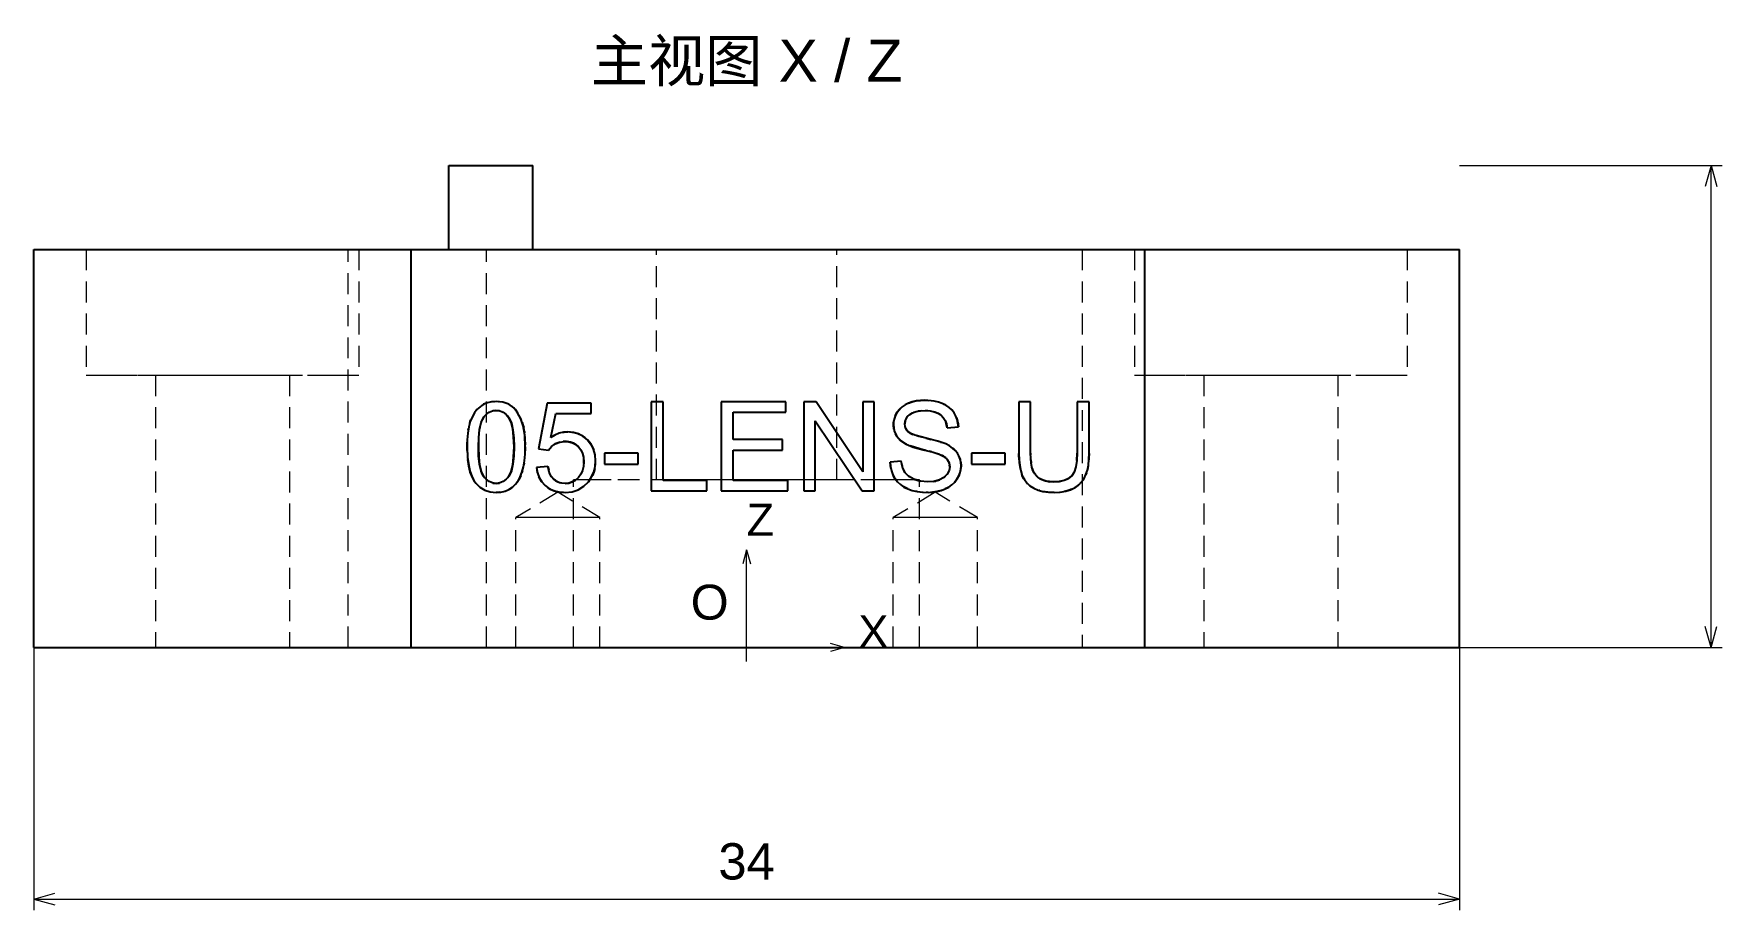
# Paper-space layout '01_三视图' of a CAD drawing. Header units: millimetres. Extents: x 8 to 450, y 8 to 289.
# Drawn here: x 110 to 230.8, y 153.9 to 216.7 of the extents above; entities that cross this region are included whole.
import ezdxf
from ezdxf.enums import TextEntityAlignment as Align

# ---------------------------------------------------------------- set-up
doc = ezdxf.new("R2010")
doc.units = ezdxf.units.MM
doc.linetypes.add('WP_HIDDEN', pattern=[2.3, 1.5, -0.8])
for name, color, linetype, lineweight in [('ANNOTATIONS', 7, 'CONTINUOUS', 18), ('HIDDEN', 7, 'WP_HIDDEN', 13), ('VISIBLE', 7, 'CONTINUOUS', 25)]:
    doc.layers.add(name, color=color, linetype=linetype, lineweight=lineweight)
doc.styles.add('CJK', font='Arial Unicode.ttf')

psp = doc.layouts.new('01_三视图')

# ---------------------------------------------------------------- linework, layer by layer
at = {"layer": 'ANNOTATIONS'}
for p, q in [((212, 207.25), (230.8, 207.25)), ((230, 207.25), (229.58, 205.75)), ((230, 172.75), (230, 207.25)), ((230, 207.25), (230.42, 205.75)), ((161, 179.75), (160.72, 178.75)), ((161, 172.75), (161, 179.75)), ((161, 179.75), (161.28, 178.75)), ((230, 172.75), (229.58, 174.25)), ((230, 172.75), (230.42, 174.25)), ((110, 172.75), (110, 153.95)), ((160, 172.75), (162, 172.75)), ((161, 171.75), (161, 173.75)), ((161, 172.75), (168, 172.75)), ((168, 172.75), (167, 173.03)), ((168, 172.75), (167, 172.47)), ((212, 172.75), (212, 153.95)), ((212, 172.75), (230.8, 172.75)), ((110, 154.75), (111.5, 155.17)), ((110, 154.75), (212, 154.75)), ((110, 154.75), (111.5, 154.33)), ((212, 154.75), (210.5, 155.17)), ((212, 154.75), (210.5, 154.33))]:
    psp.add_line(p, q, dxfattribs=at)
at = {"layer": 'HIDDEN'}
for points in [[(110, 201.25), (132.5, 201.25)], [(113.75, 201.25), (113.99, 201.25), (114.72, 201.25), (115.88, 201.25), (117.42, 201.25), (119.27, 201.25), (121.33, 201.25), (123.5, 201.25), (125.67, 201.25), (127.73, 201.25), (129.58, 201.25), (131.12, 201.25), (132.28, 201.25), (133.01, 201.25), (133.25, 201.25)], [(113.75, 201.25), (113.75, 192.25)], [(132.5, 201.25), (185, 201.25)], [(142.4, 201.25), (132.5, 201.25)], [(132.5, 172.75), (132.5, 201.25)], [(133.25, 201.25), (133.25, 192.25)], [(139.7, 201.25), (145.7, 201.25)], [(142.4, 172.75), (142.4, 201.25)], [(167.45, 201.25), (167.29, 201.25), (166.81, 201.25), (166.04, 201.25), (165.02, 201.25), (163.8, 201.25), (162.44, 201.25), (161, 201.25), (159.56, 201.25), (158.2, 201.25), (156.98, 201.25), (155.96, 201.25), (155.19, 201.25), (154.71, 201.25), (154.55, 201.25)], [(154.55, 184.75), (154.55, 201.25)], [(167.45, 184.75), (167.45, 201.25)], [(185, 201.25), (212, 201.25)], [(185, 201.25), (185, 172.75)], [(188.75, 201.25), (188.99, 201.25), (189.72, 201.25), (190.88, 201.25), (192.42, 201.25), (194.27, 201.25), (196.33, 201.25), (198.5, 201.25), (200.67, 201.25), (202.73, 201.25), (204.58, 201.25), (206.12, 201.25), (207.28, 201.25), (208.01, 201.25), (208.25, 201.25)], [(188.75, 201.25), (188.75, 192.25)], [(208.25, 201.25), (208.25, 192.25)], [(113.75, 192.25), (113.99, 192.25), (114.72, 192.25), (115.88, 192.25), (117.42, 192.25), (119.27, 192.25), (121.33, 192.25), (123.5, 192.25), (125.67, 192.25), (127.73, 192.25), (129.58, 192.25), (131.12, 192.25), (132.28, 192.25), (133.01, 192.25), (133.25, 192.25)], [(118.7, 192.25), (118.82, 192.25), (119.18, 192.25), (119.75, 192.25), (120.51, 192.25), (121.42, 192.25), (122.43, 192.25), (123.5, 192.25), (124.57, 192.25), (125.58, 192.25), (126.49, 192.25), (127.25, 192.25), (127.82, 192.25), (128.18, 192.25), (128.3, 192.25)], [(118.7, 192.25), (118.7, 172.75)], [(128.3, 192.25), (128.3, 172.75)], [(188.75, 192.25), (188.99, 192.25), (189.72, 192.25), (190.88, 192.25), (192.42, 192.25), (194.27, 192.25), (196.33, 192.25), (198.5, 192.25), (200.67, 192.25), (202.73, 192.25), (204.58, 192.25), (206.12, 192.25), (207.28, 192.25), (208.01, 192.25), (208.25, 192.25)], [(193.7, 192.25), (193.82, 192.25), (194.18, 192.25), (194.75, 192.25), (195.51, 192.25), (196.42, 192.25), (197.43, 192.25), (198.5, 192.25), (199.57, 192.25), (200.58, 192.25), (201.49, 192.25), (202.25, 192.25), (202.82, 192.25), (203.18, 192.25), (203.3, 192.25)], [(193.7, 192.25), (193.7, 172.75)], [(203.3, 192.25), (203.3, 172.75)], [(141.52, 189.53), (141.71, 189.78), (141.93, 189.99)], [(141.93, 189.99), (142.26, 190.2), (142.65, 190.33)], [(142.84, 189.69), (142.54, 189.58), (142.29, 189.36)], [(142.81, 190.35), (142.88, 190.36)], [(142.96, 190.36), (143.08, 190.37)], [(143.08, 190.37), (143.22, 190.36)], [(143.24, 190.36), (143.33, 190.35)], [(143.92, 189.3), (143.63, 189.55), (143.48, 189.64), (143.31, 189.69)], [(143.33, 190.35), (143.67, 190.29), (143.98, 190.16)], [(143.98, 190.16), (144.18, 190.04)], [(144.23, 190), (144.44, 189.8)], [(172.04, 189.9), (172.36, 190.13)], [(172.44, 190.17), (172.58, 190.23)], [(173.24, 189.66), (172.97, 189.59)], [(173.79, 189.71), (173.48, 189.69)], [(174.9, 189.4), (174.72, 189.52), (174.5, 189.61), (174.25, 189.67), (173.97, 189.7)], [(173.99, 190.44), (174.4, 190.4)], [(174.48, 190.38), (175, 190.22)], [(175, 190.22), (175.12, 190.17)], [(175.23, 190.11), (175.59, 189.85)], [(175.59, 189.85), (175.84, 189.55)], [(141.1, 188.41), (141.2, 188.81)], [(141.28, 189.05), (141.5, 189.51)], [(142.1, 189.07), (142, 188.81), (141.92, 188.51)], [(144.62, 189.56), (144.87, 189.09)], [(144.87, 189.09), (144.95, 188.85)], [(145.05, 188.49), (145.1, 188.21)], [(171.52, 188.88), (171.56, 189.11), (171.64, 189.33)], [(172.32, 188.75), (172.34, 188.56), (172.4, 188.4)], [(172.47, 189.22), (172.35, 188.98)], [(172.67, 189.42), (172.47, 189.22)], [(172.89, 189.56), (172.67, 189.42)], [(175.26, 188.85), (175.12, 189.16), (174.9, 189.4)], [(175.84, 189.55), (176.03, 189.18)], [(176.04, 189.15), (176.06, 189.09)], [(176.09, 188.96), (176.11, 188.91)], [(141.01, 187.45), (141.09, 188.33)], [(141.9, 188.38), (141.84, 187.95), (141.81, 187.47)], [(145.11, 188.12), (145.14, 187.86)], [(145.14, 187.74), (145.15, 187.71)], [(145.15, 187.71), (145.16, 187.45)], [(145.16, 187.27), (145.16, 187.11)], [(147.21, 187.26), (147.05, 187.13)], [(147.21, 187.92), (147.46, 188.04), (147.71, 188.13)], [(147.88, 187.49), (147.66, 187.46)], [(148.17, 187.49), (148.12, 187.49)], [(148.21, 188.19), (148.33, 188.19)], [(149.44, 187.77), (149.62, 187.61)], [(171.65, 188.04), (171.54, 188.37)], [(172.05, 187.54), (171.87, 187.71), (171.73, 187.9)], [(172.15, 187.46), (172.06, 187.53)], [(172.7, 187.18), (172.41, 187.3)], [(172.89, 188), (173.3, 187.86), (173.84, 187.73)], [(174.2, 187.64), (174.87, 187.46)], [(174.94, 187.44), (175.25, 187.32)], [(175.25, 187.32), (175.52, 187.18), (175.75, 187.02)], [(141.05, 186.22), (141, 186.85)], [(145.13, 186.35), (145.08, 185.94)], [(145.16, 186.82), (145.13, 186.35)], [(146.98, 187.06), (146.83, 186.88)], [(149.35, 186.3), (149.3, 186.53), (149.23, 186.75), (149.12, 186.94), (148.98, 187.11)], [(150.07, 186.89), (150.16, 186.52), (150.19, 186.12)], [(150.19, 186.12), (150.18, 185.84), (150.13, 185.56)], [(172.06, 186.08), (172.1, 185.85)], [(174.06, 186.8), (173.8, 186.87)], [(174.69, 186.62), (174.23, 186.76)], [(174.94, 186.52), (174.78, 186.59)], [(175.14, 186.41), (175.08, 186.45)], [(175.28, 186.3), (175.26, 186.32)], [(175.46, 186.05), (175.36, 186.22)], [(175.79, 186.99), (176.08, 186.67)], [(176.08, 186.67), (176.25, 186.32)], [(176.28, 186.22), (176.33, 186.02)], [(180.51, 185.96), (180.48, 186.37)], [(181.32, 186.54), (181.34, 186.18)], [(184.34, 185.13), (184.44, 185.32), (184.53, 185.55), (184.63, 186.14)], [(142.25, 184.92), (142.53, 184.66), (142.68, 184.58), (142.84, 184.52)], [(143.32, 184.52), (143.48, 184.58), (143.64, 184.66), (143.92, 184.92)], [(144.93, 185.29), (144.84, 185.04)], [(145.06, 185.8), (144.97, 185.41)], [(146.13, 184.96), (146.02, 185.28), (145.96, 185.63)], [(146.84, 185.45), (146.92, 185.2), (147.04, 184.99)], [(148.97, 184.92), (149.13, 185.13), (149.24, 185.37), (149.32, 185.64), (149.36, 185.93)], [(171.48, 185.1), (171.38, 185.34), (171.31, 185.6)], [(171.49, 185.07), (171.49, 185.08)], [(172.13, 185.73), (172.16, 185.61)], [(172.17, 185.6), (172.18, 185.58)], [(172.18, 185.57), (172.2, 185.52)], [(172.49, 185.1), (172.53, 185.06)], [(172.55, 185.04), (172.58, 185.02)], [(172.58, 185.02), (172.59, 185.01)], [(172.63, 184.98), (172.96, 184.8)], [(174.8, 184.75), (175.09, 184.9)], [(175.12, 184.92), (175.13, 184.93)], [(175.41, 185.25), (175.45, 185.32)], [(175.48, 185.4), (175.53, 185.69)], [(175.52, 185.81), (175.51, 185.89)], [(176.31, 185.41), (176.22, 185.13)], [(176.33, 185.56), (176.31, 185.45)], [(180.68, 185.18), (180.58, 185.54), (180.51, 185.96)], [(181.36, 185.98), (181.43, 185.57)], [(181.6, 185.19), (181.71, 185.06)], [(181.75, 185.02), (182.01, 184.83)], [(185.28, 185.13), (185.18, 184.9), (185.05, 184.7), (184.88, 184.51), (184.69, 184.34)], [(185.38, 185.46), (185.32, 185.25)], [(185.47, 186.01), (185.44, 185.75)], [(141.63, 184.51), (141.56, 184.61)], [(143.08, 183.85), (142.65, 183.89), (142.26, 184.02), (141.92, 184.22), (141.63, 184.51)], [(143.44, 183.88), (143.34, 183.86)], [(144.05, 184.09), (143.76, 183.96), (143.44, 183.88)], [(144.53, 184.52), (144.24, 184.23)], [(147.5, 183.86), (144.49, 182.05)], [(146.78, 184.19), (146.59, 184.34)], [(150.51, 182.05), (147.5, 183.86)], [(147.68, 184.54), (148.01, 184.49)], [(148.01, 183.85), (147.89, 183.85)], [(149.69, 184.62), (149.35, 184.29), (148.96, 184.04), (148.51, 183.9), (148.01, 183.85)], [(173.38, 184.75), (173.06, 184.75), (172.15, 184.75), (170.68, 184.75), (168.72, 184.75), (166.37, 184.75), (163.75, 184.75), (161, 184.75), (158.25, 184.75), (155.63, 184.75), (153.28, 184.75), (151.32, 184.75), (149.85, 184.75), (148.94, 184.75), (148.62, 184.75)], [(148.62, 172.75), (148.62, 184.75)], [(167.45, 184.75), (167.29, 184.75), (166.81, 184.75), (166.04, 184.75), (165.02, 184.75), (163.8, 184.75), (162.44, 184.75), (161, 184.75), (159.56, 184.75), (158.2, 184.75), (156.98, 184.75), (155.96, 184.75), (155.19, 184.75), (154.71, 184.75), (154.55, 184.75)], [(174.5, 183.86), (171.49, 182.05)], [(171.83, 184.59), (171.77, 184.65)], [(172.21, 184.27), (172.03, 184.4)], [(173.14, 183.92), (172.82, 184), (172.53, 184.1)], [(173.84, 183.85), (173.2, 183.91)], [(173.38, 172.75), (173.38, 184.75)], [(173.45, 184.65), (173.94, 184.61)], [(173.94, 184.61), (174.38, 184.64)], [(174.15, 183.85), (173.98, 183.85)], [(174.42, 184.65), (174.46, 184.66)], [(177.51, 182.05), (174.5, 183.86)], [(174.53, 184.67), (174.56, 184.68)], [(174.61, 183.91), (174.61, 183.91)], [(175.21, 184.1), (174.93, 183.99)], [(175.64, 184.36), (175.41, 184.2)], [(181.1, 184.48), (180.84, 184.82)], [(181.26, 184.34), (181.13, 184.45)], [(181.92, 184), (181.54, 184.16)], [(182.16, 183.93), (181.97, 183.98)], [(182.24, 184.72), (182.26, 184.71)], [(182.68, 184.62), (182.93, 184.61)], [(183.72, 183.91), (183.38, 183.87), (183, 183.85)], [(184.5, 184.2), (184.27, 184.09)], [(150.51, 182.05), (150.44, 182.05), (150.22, 182.05), (149.86, 182.05), (149.38, 182.05), (148.81, 182.05), (148.17, 182.05), (147.5, 182.05), (146.83, 182.05), (146.19, 182.05), (145.62, 182.05), (145.14, 182.05), (144.78, 182.05), (144.56, 182.05), (144.49, 182.05)], [(144.49, 172.75), (144.49, 182.05)], [(150.51, 172.75), (150.51, 182.05)], [(177.51, 182.05), (177.44, 182.05), (177.22, 182.05), (176.86, 182.05), (176.38, 182.05), (175.81, 182.05), (175.17, 182.05), (174.5, 182.05), (173.83, 182.05), (173.19, 182.05), (172.62, 182.05), (172.14, 182.05), (171.78, 182.05), (171.56, 182.05), (171.49, 182.05)], [(171.49, 172.75), (171.49, 182.05)], [(177.51, 172.75), (177.51, 182.05)], [(110, 172.75), (132.5, 172.75)], [(118.7, 172.75), (118.82, 172.75), (119.18, 172.75), (119.75, 172.75), (120.51, 172.75), (121.42, 172.75), (122.43, 172.75), (123.5, 172.75), (124.57, 172.75), (125.58, 172.75), (126.49, 172.75), (127.25, 172.75), (127.82, 172.75), (128.18, 172.75), (128.3, 172.75)], [(142.4, 172.75), (132.5, 172.75)], [(132.5, 172.75), (185, 172.75)], [(150.51, 172.75), (150.44, 172.75), (150.22, 172.75), (149.86, 172.75), (149.38, 172.75), (148.81, 172.75), (148.17, 172.75), (147.5, 172.75), (146.83, 172.75), (146.19, 172.75), (145.62, 172.75), (145.14, 172.75), (144.78, 172.75), (144.56, 172.75), (144.49, 172.75)], [(173.38, 172.75), (173.06, 172.75), (172.15, 172.75), (170.68, 172.75), (168.72, 172.75), (166.37, 172.75), (163.75, 172.75), (161, 172.75), (158.25, 172.75), (155.63, 172.75), (153.28, 172.75), (151.32, 172.75), (149.85, 172.75), (148.94, 172.75), (148.62, 172.75)], [(177.51, 172.75), (177.44, 172.75), (177.22, 172.75), (176.86, 172.75), (176.38, 172.75), (175.81, 172.75), (175.17, 172.75), (174.5, 172.75), (173.83, 172.75), (173.19, 172.75), (172.62, 172.75), (172.14, 172.75), (171.78, 172.75), (171.56, 172.75), (171.49, 172.75)], [(185, 172.75), (212, 172.75)], [(193.7, 172.75), (193.82, 172.75), (194.18, 172.75), (194.75, 172.75), (195.51, 172.75), (196.42, 172.75), (197.43, 172.75), (198.5, 172.75), (199.57, 172.75), (200.58, 172.75), (201.49, 172.75), (202.25, 172.75), (202.82, 172.75), (203.18, 172.75), (203.3, 172.75)]]:
    psp.add_lwpolyline(points, dxfattribs=at)
at = {"layer": 'VISIBLE'}
for points in [[(139.7, 201.25), (139.7, 207.25)], [(139.7, 207.25), (145.7, 207.25)], [(145.7, 201.25), (145.7, 207.25)], [(110, 201.25), (137, 201.25)], [(110, 172.75), (110, 201.25)], [(137, 201.25), (189.5, 201.25)], [(137, 172.75), (137, 201.25)], [(189.5, 201.25), (212, 201.25)], [(189.5, 172.75), (189.5, 201.25)], [(212, 172.75), (212, 201.25)], [(141.93, 189.99), (141.71, 189.78), (141.52, 189.54), (141.36, 189.25), (141.23, 188.93)], [(143.08, 190.37), (142.75, 190.34), (142.45, 190.27), (142.17, 190.16), (141.93, 189.99)], [(142.21, 189.26), (142.39, 189.46), (142.59, 189.6), (142.82, 189.69), (143.07, 189.72)], [(142.65, 190.33), (142.81, 190.35)], [(143.07, 189.72), (142.84, 189.69)], [(142.88, 190.36), (142.96, 190.36)], [(143.31, 189.69), (143.07, 189.72)], [(143.07, 189.72), (143.34, 189.69), (143.58, 189.59), (143.8, 189.43), (143.99, 189.2)], [(143.98, 190.16), (143.56, 190.32), (143.08, 190.37)], [(143.22, 190.36), (143.24, 190.36)], [(143.33, 190.35), (143.33, 190.35)], [(144.62, 189.56), (144.34, 189.91), (143.98, 190.16)], [(144.18, 190.04), (144.23, 190)], [(144.44, 189.8), (144.62, 189.56)], [(146.72, 190.25), (146.1, 186.98)], [(149.89, 190.25), (146.72, 190.25)], [(149.89, 189.51), (149.89, 190.25)], [(155.02, 190.34), (154.17, 190.34)], [(154.17, 190.34), (154.17, 183.96)], [(155.02, 184.71), (155.02, 190.34)], [(163.8, 190.34), (159.18, 190.34)], [(159.18, 190.34), (159.18, 183.96)], [(163.8, 189.59), (163.8, 190.34)], [(165.97, 190.34), (165.1, 190.34)], [(165.1, 190.34), (165.1, 183.96)], [(169.32, 185.33), (165.97, 190.34)], [(170.13, 190.34), (169.32, 190.34)], [(169.32, 190.34), (169.32, 185.33)], [(170.13, 183.96), (170.13, 190.34)], [(172.58, 190.23), (172.34, 190.11), (172.12, 189.97), (171.93, 189.79), (171.78, 189.59)], [(171.78, 189.59), (172.04, 189.9)], [(172.36, 190.13), (172.44, 190.17)], [(173.75, 190.45), (173.14, 190.4), (172.85, 190.33), (172.58, 190.23)], [(172.58, 190.23), (172.85, 190.33), (173.14, 190.4), (173.75, 190.45)], [(172.67, 189.42), (172.88, 189.55), (173.14, 189.64), (173.44, 189.69), (173.79, 189.71)], [(173.48, 189.69), (173.24, 189.66)], [(175, 190.22), (174.72, 190.32), (174.42, 190.39), (173.75, 190.45)], [(173.75, 190.45), (173.99, 190.44)], [(173.79, 189.71), (174.13, 189.69), (174.43, 189.63), (174.68, 189.53), (174.9, 189.4)], [(173.97, 189.7), (173.79, 189.71)], [(174.4, 190.4), (174.48, 190.38)], [(175.84, 189.55), (175.68, 189.76), (175.48, 189.94), (175.26, 190.09), (175, 190.22)], [(175.12, 190.17), (175.23, 190.11)], [(175.59, 189.85), (175.59, 189.85)], [(181.32, 190.34), (180.48, 190.34)], [(180.48, 190.34), (180.48, 186.65)], [(181.32, 186.66), (181.32, 190.34)], [(185.5, 190.34), (184.65, 190.34)], [(184.65, 190.34), (184.65, 186.66)], [(185.5, 186.65), (185.5, 190.34)], [(141.23, 188.93), (141.13, 188.54), (141.06, 188.1), (141.01, 187.62), (141, 187.11)], [(141.2, 188.81), (141.23, 188.93)], [(141.23, 188.93), (141.28, 189.05)], [(141.5, 189.51), (141.52, 189.53)], [(141.81, 187.11), (141.83, 187.76), (141.89, 188.35), (142.02, 188.86), (142.11, 189.08), (142.21, 189.26)], [(141.92, 188.51), (141.9, 188.38)], [(142.21, 189.26), (142.1, 189.07)], [(142.29, 189.36), (142.21, 189.26)], [(143.99, 189.2), (143.92, 189.3)], [(144.36, 187.11), (144.33, 187.83), (144.27, 188.42), (144.15, 188.88), (143.99, 189.2)], [(143.99, 189.2), (144.09, 189.03), (144.17, 188.83), (144.28, 188.34), (144.34, 187.75), (144.36, 187.11)], [(145.02, 188.61), (144.85, 189.13), (144.62, 189.56)], [(144.87, 189.09), (144.87, 189.09)], [(144.95, 188.85), (145.02, 188.61)], [(145.16, 187.11), (145.13, 187.94), (145.02, 188.61)], [(145.02, 188.61), (145.05, 188.49)], [(147, 187.79), (147.34, 189.51)], [(147.34, 189.51), (149.89, 189.51)], [(160.03, 187.63), (160.03, 189.59)], [(160.03, 189.59), (163.8, 189.59)], [(165.91, 183.96), (165.91, 188.97)], [(165.91, 188.97), (169.26, 183.96)], [(171.78, 189.59), (171.66, 189.38), (171.58, 189.16), (171.52, 188.93), (171.51, 188.69)], [(171.51, 188.69), (171.52, 188.88)], [(171.51, 188.69), (171.56, 188.27), (171.73, 187.9)], [(171.54, 188.37), (171.51, 188.69)], [(171.64, 189.33), (171.78, 189.59)], [(172.32, 188.75), (172.34, 188.94), (172.41, 189.12), (172.52, 189.28), (172.67, 189.42)], [(172.35, 188.98), (172.32, 188.75)], [(172.57, 188.18), (172.46, 188.3), (172.38, 188.43), (172.34, 188.58), (172.32, 188.75)], [(172.47, 189.22), (172.47, 189.22)], [(172.97, 189.59), (172.89, 189.56)], [(174.9, 189.4), (175.07, 189.22), (175.2, 189.01), (175.29, 188.76), (175.34, 188.48)], [(175.34, 188.48), (175.26, 188.85)], [(175.34, 188.48), (176.15, 188.54)], [(176.15, 188.54), (176.12, 188.82), (176.06, 189.07), (175.97, 189.32), (175.84, 189.55)], [(176.03, 189.18), (176.04, 189.15)], [(176.06, 189.09), (176.09, 188.96)], [(176.11, 188.91), (176.15, 188.54)], [(141, 187.11), (141.01, 187.45)], [(141.09, 188.33), (141.1, 188.41)], [(141.81, 187.47), (141.81, 187.11)], [(145.1, 188.21), (145.11, 188.12)], [(145.14, 187.86), (145.14, 187.74)], [(145.15, 187.71), (145.15, 187.71)], [(145.16, 187.45), (145.16, 187.27)], [(146.83, 186.88), (147.04, 187.13), (147.31, 187.33)], [(148.21, 188.19), (147.89, 188.17), (147.59, 188.09), (147.29, 187.96), (147, 187.79)], [(147, 187.79), (147.21, 187.92)], [(147.31, 187.33), (147.21, 187.26)], [(147.31, 187.33), (147.64, 187.46), (148, 187.5)], [(147.66, 187.46), (147.31, 187.33)], [(147.71, 188.13), (147.95, 188.17), (148.21, 188.19)], [(148, 187.5), (147.88, 187.49)], [(148, 187.5), (148.29, 187.47), (148.55, 187.4), (148.78, 187.28), (148.98, 187.11)], [(148.12, 187.49), (148, 187.5)], [(148.98, 187.11), (148.81, 187.26), (148.62, 187.37), (148.4, 187.45), (148.17, 187.49)], [(149.62, 187.61), (149.31, 187.86), (148.98, 188.05), (148.61, 188.15), (148.21, 188.19)], [(148.33, 188.19), (148.63, 188.15), (148.92, 188.07), (149.19, 187.94), (149.44, 187.77)], [(150.19, 186.12), (150.16, 186.55), (150.05, 186.94), (149.87, 187.3), (149.62, 187.61)], [(149.62, 187.61), (149.89, 187.27), (150.07, 186.89)], [(163.56, 187.63), (160.03, 187.63)], [(163.56, 186.88), (163.56, 187.63)], [(171.73, 187.9), (171.65, 188.04)], [(171.73, 187.9), (171.86, 187.73), (172.01, 187.57), (172.41, 187.3)], [(172.06, 187.53), (172.05, 187.54)], [(172.41, 187.3), (172.15, 187.46)], [(172.4, 188.4), (172.57, 188.18)], [(172.41, 187.3), (172.92, 187.1), (173.64, 186.9)], [(173.84, 187.73), (173.04, 187.95), (172.75, 188.06), (172.57, 188.18)], [(172.57, 188.18), (172.7, 188.09), (172.89, 188)], [(175.25, 187.32), (174.68, 187.52), (173.84, 187.73)], [(173.84, 187.73), (174.2, 187.64)], [(174.87, 187.46), (174.94, 187.44)], [(176.08, 186.67), (175.93, 186.86), (175.74, 187.03), (175.51, 187.18), (175.25, 187.32)], [(141, 187.11), (141.03, 186.35), (141.14, 185.65), (141.22, 185.32), (141.33, 185.02), (141.47, 184.75), (141.63, 184.51)], [(141, 186.85), (141, 187.11)], [(141.56, 184.61), (141.38, 184.93), (141.23, 185.3), (141.12, 185.73), (141.05, 186.22)], [(141.81, 187.11), (141.83, 186.39), (141.9, 185.8), (142.01, 185.34), (142.17, 185.01)], [(142.17, 185.01), (142.08, 185.18), (142, 185.38), (141.89, 185.88), (141.82, 186.46), (141.81, 187.11)], [(143.99, 185.02), (144.15, 185.34), (144.27, 185.8), (144.33, 186.39), (144.36, 187.11)], [(144.36, 187.11), (144.34, 186.46), (144.28, 185.88), (144.17, 185.39), (144.09, 185.18), (143.99, 185.02)], [(144.93, 185.29), (145.04, 185.68), (145.11, 186.12), (145.15, 186.59), (145.16, 187.11)], [(145.13, 186.35), (145.13, 186.35)], [(145.16, 187.11), (145.16, 186.82)], [(146.1, 186.98), (146.83, 186.88)], [(147.05, 187.13), (146.98, 187.06)], [(149.36, 186.05), (149.34, 185.72), (149.26, 185.42), (149.14, 185.15), (148.97, 184.92)], [(148.98, 187.11), (149.15, 186.9), (149.27, 186.65), (149.34, 186.37), (149.36, 186.05)], [(149.36, 186.05), (149.35, 186.3)], [(149.36, 185.93), (149.36, 186.05)], [(149.69, 184.62), (149.91, 184.96), (150.07, 185.32), (150.16, 185.71), (150.19, 186.12)], [(153.24, 186.66), (150.83, 186.66)], [(150.83, 186.66), (150.83, 185.87)], [(153.24, 185.87), (153.24, 186.66)], [(160.03, 184.71), (160.03, 186.88)], [(160.03, 186.88), (163.56, 186.88)], [(172.06, 186.08), (171.26, 186.01)], [(172.32, 185.29), (172.15, 185.65), (172.06, 186.08)], [(173.64, 186.9), (172.7, 187.18)], [(173.64, 186.9), (174.35, 186.73), (174.78, 186.59)], [(173.8, 186.87), (173.64, 186.9)], [(174.23, 186.76), (174.06, 186.8)], [(174.78, 186.59), (174.69, 186.62)], [(174.78, 186.59), (175.12, 186.42), (175.36, 186.22)], [(175.08, 186.45), (174.94, 186.52)], [(175.26, 186.32), (175.14, 186.41)], [(175.36, 186.22), (175.28, 186.3)], [(175.36, 186.22), (175.49, 185.97), (175.53, 185.69)], [(175.51, 185.89), (175.46, 186.05)], [(175.75, 187.02), (175.79, 186.99)], [(176.34, 185.76), (176.33, 186.01), (176.28, 186.24), (176.19, 186.46), (176.08, 186.67)], [(176.25, 186.32), (176.28, 186.22)], [(179.5, 186.66), (177.09, 186.66)], [(177.09, 186.66), (177.09, 185.87)], [(179.5, 185.87), (179.5, 186.66)], [(180.48, 186.65), (180.49, 186.19), (180.54, 185.77), (180.61, 185.39), (180.72, 185.05)], [(180.48, 186.37), (180.48, 186.65)], [(181.48, 185.43), (181.41, 185.67), (181.36, 185.95), (181.32, 186.66)], [(181.32, 186.66), (181.32, 186.54)], [(181.34, 186.18), (181.36, 185.98)], [(184.65, 186.66), (184.63, 186.14), (184.56, 185.69), (184.44, 185.31), (184.26, 185.03)], [(184.63, 186.14), (184.65, 186.66)], [(185.28, 185.13), (185.38, 185.45), (185.45, 185.81), (185.5, 186.65)], [(185.5, 186.65), (185.47, 186.01)], [(142.17, 185.01), (142.25, 184.92)], [(143.08, 184.49), (142.82, 184.53), (142.58, 184.63), (142.37, 184.79), (142.17, 185.01)], [(143.99, 185.02), (143.8, 184.79), (143.58, 184.63), (143.34, 184.53), (143.08, 184.49)], [(143.92, 184.92), (143.99, 185.02)], [(144.24, 184.23), (144.46, 184.44), (144.65, 184.69), (144.8, 184.97), (144.93, 185.29)], [(144.84, 185.04), (144.7, 184.76), (144.53, 184.52)], [(144.97, 185.41), (144.93, 185.29)], [(145.08, 185.94), (145.06, 185.8)], [(146.78, 185.7), (145.96, 185.63)], [(145.96, 185.63), (146.03, 185.25), (146.15, 184.91), (146.34, 184.6), (146.59, 184.34)], [(146.59, 184.34), (146.32, 184.63), (146.13, 184.96)], [(147.21, 184.8), (147.05, 184.97), (146.93, 185.18), (146.84, 185.42), (146.78, 185.7)], [(146.78, 185.7), (146.84, 185.45)], [(147.04, 184.99), (147.21, 184.8)], [(148.97, 184.92), (148.76, 184.73), (148.53, 184.6), (148.28, 184.52), (148.01, 184.49)], [(148.01, 184.49), (148.28, 184.52), (148.53, 184.6), (148.76, 184.73), (148.97, 184.92)], [(150.13, 185.56), (150.06, 185.31), (149.97, 185.07), (149.84, 184.84), (149.69, 184.62)], [(150.83, 185.87), (153.24, 185.87)], [(171.26, 186.01), (171.29, 185.7), (171.36, 185.4), (171.47, 185.12), (171.61, 184.86)], [(171.31, 185.6), (171.26, 186.01)], [(171.49, 185.08), (171.48, 185.1)], [(171.61, 184.86), (171.49, 185.07)], [(171.61, 184.86), (171.8, 184.62), (172.01, 184.42), (172.26, 184.24), (172.53, 184.1)], [(171.77, 184.65), (171.61, 184.86)], [(172.1, 185.85), (172.13, 185.73)], [(172.16, 185.61), (172.17, 185.6)], [(172.18, 185.58), (172.18, 185.57)], [(172.2, 185.52), (172.32, 185.29)], [(172.96, 184.8), (172.59, 185.01), (172.44, 185.15), (172.32, 185.29)], [(172.32, 185.29), (172.49, 185.1)], [(172.53, 185.06), (172.55, 185.04)], [(172.58, 185.02), (172.58, 185.02)], [(172.59, 185.01), (172.63, 184.98)], [(175.35, 185.15), (175.12, 184.92), (174.8, 184.75)], [(175.09, 184.9), (175.12, 184.92)], [(175.13, 184.93), (175.35, 185.15)], [(175.53, 185.69), (175.48, 185.41), (175.35, 185.15)], [(175.35, 185.15), (175.41, 185.25)], [(175.45, 185.32), (175.48, 185.4)], [(175.53, 185.69), (175.52, 185.81)], [(176.05, 184.8), (176.18, 185.03), (176.27, 185.27), (176.33, 185.51), (176.34, 185.76)], [(176.22, 185.13), (176.05, 184.8)], [(176.31, 185.45), (176.31, 185.41)], [(176.33, 186.02), (176.34, 185.76)], [(176.34, 185.76), (176.33, 185.56)], [(177.09, 185.87), (179.5, 185.87)], [(180.51, 185.96), (180.51, 185.96)], [(180.72, 185.05), (180.68, 185.18)], [(180.72, 185.05), (180.87, 184.78), (181.05, 184.54), (181.27, 184.33), (181.54, 184.16)], [(180.84, 184.82), (180.72, 185.05)], [(181.43, 185.57), (181.48, 185.43)], [(182.01, 184.83), (181.84, 184.94), (181.69, 185.08), (181.57, 185.25), (181.48, 185.43)], [(181.48, 185.43), (181.6, 185.19)], [(181.71, 185.06), (181.75, 185.02)], [(182.93, 184.61), (182.43, 184.66), (182.21, 184.73), (182.01, 184.83)], [(182.01, 184.83), (182.24, 184.72)], [(184.26, 185.03), (184.02, 184.84), (183.71, 184.71), (183.35, 184.64), (182.93, 184.61)], [(182.93, 184.61), (183.36, 184.64), (183.73, 184.72), (184.03, 184.85), (184.26, 185.03)], [(184.26, 185.03), (184.34, 185.13)], [(184.5, 184.2), (184.76, 184.39), (184.97, 184.61), (185.15, 184.85), (185.28, 185.13)], [(185.32, 185.25), (185.28, 185.13)], [(185.44, 185.75), (185.38, 185.46)], [(141.63, 184.51), (141.92, 184.22), (142.26, 184.01), (142.65, 183.89), (143.08, 183.85)], [(142.84, 184.52), (143.08, 184.49)], [(143.08, 184.49), (143.32, 184.52)], [(143.08, 183.85), (143.41, 183.87), (143.72, 183.94), (144, 184.06), (144.24, 184.23)], [(143.34, 183.86), (143.08, 183.85)], [(143.44, 183.88), (143.44, 183.88)], [(144.24, 184.23), (144.05, 184.09)], [(146.59, 184.34), (146.89, 184.12), (147.23, 183.97), (147.6, 183.88), (148.01, 183.85)], [(147.89, 183.85), (147.58, 183.88), (147.29, 183.95), (147.02, 184.05), (146.78, 184.19)], [(148.01, 184.49), (147.78, 184.51), (147.57, 184.57), (147.38, 184.66), (147.21, 184.8)], [(147.21, 184.8), (147.43, 184.64), (147.68, 184.54)], [(148.01, 183.85), (148.51, 183.9), (148.96, 184.04), (149.35, 184.29), (149.69, 184.62)], [(154.17, 183.96), (158.16, 183.96)], [(158.16, 184.71), (155.02, 184.71)], [(158.16, 183.96), (158.16, 184.71)], [(159.18, 183.96), (163.94, 183.96)], [(163.94, 184.71), (160.03, 184.71)], [(163.94, 183.96), (163.94, 184.71)], [(165.1, 183.96), (165.91, 183.96)], [(169.26, 183.96), (170.13, 183.96)], [(172.03, 184.4), (171.83, 184.59)], [(172.53, 184.1), (172.21, 184.27)], [(172.53, 184.1), (172.85, 183.99), (173.2, 183.91), (173.58, 183.87), (173.98, 183.85)], [(173.94, 184.61), (173.43, 184.65), (172.96, 184.8)], [(172.96, 184.8), (173.45, 184.65)], [(173.2, 183.91), (173.14, 183.92)], [(173.98, 183.85), (173.84, 183.85)], [(174.8, 184.75), (174.4, 184.64), (173.94, 184.61)], [(173.98, 183.85), (174.31, 183.87), (174.63, 183.91), (174.93, 183.99), (175.21, 184.1)], [(174.61, 183.91), (174.15, 183.85)], [(174.38, 184.64), (174.42, 184.65)], [(174.46, 184.66), (174.53, 184.67)], [(174.56, 184.68), (174.8, 184.75)], [(174.93, 183.99), (174.61, 183.91)], [(175.21, 184.1), (175.47, 184.24), (175.69, 184.4), (175.89, 184.59), (176.05, 184.8)], [(175.41, 184.2), (175.21, 184.1)], [(176.05, 184.8), (175.87, 184.56), (175.64, 184.36)], [(181.13, 184.45), (181.1, 184.48)], [(181.54, 184.16), (181.26, 184.34)], [(181.54, 184.16), (181.85, 184.02), (182.2, 183.92), (182.59, 183.87), (183, 183.85)], [(181.97, 183.98), (181.92, 184)], [(183, 183.85), (182.56, 183.87), (182.16, 183.93)], [(182.26, 184.71), (182.68, 184.62)], [(183, 183.85), (183.43, 183.87), (183.83, 183.94), (184.18, 184.05), (184.5, 184.2)], [(184.27, 184.09), (184.01, 183.99), (183.72, 183.91)], [(184.69, 184.34), (184.5, 184.2)], [(110, 172.75), (137, 172.75)], [(137, 172.75), (189.5, 172.75)], [(189.5, 172.75), (212, 172.75)]]:
    psp.add_lwpolyline(points, dxfattribs=at)

# ---------------------------------------------------------------- texts
at = {"layer": 'ANNOTATIONS', "style": 'CJK'}
for s, height, p in [('主视图 X / Z', 3, (161, 213.25)), ('34', 2.6, (161, 156.15))]:
    psp.add_text(s, height=height, dxfattribs=at).set_placement(p, align=Align.CENTER)
for s, height, p in [('Z', 2.3, (161, 180.75)), ('O', 2.5, (157, 174.75)), ('X', 2.3, (169, 172.75))]:
    psp.add_text(s, height=height, dxfattribs=at).set_placement(p)

doc.saveas('drawing.dxf')
